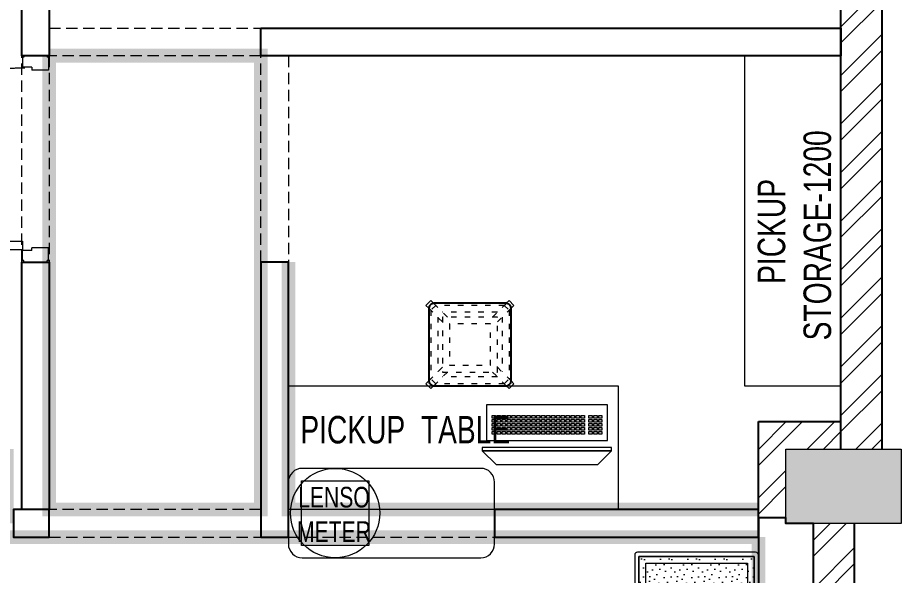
# Model space of a CAD drawing. Header units: feet. Extents: x 9925359 to 9932229, y -5941136 to -5927818.
# Drawn here: x 9929014 to 9932229, y -5931627 to -5929600 of the extents above; entities that cross this region are included whole.
import ezdxf

# ---------------------------------------------------------------- set-up
doc = ezdxf.new("R2010")
doc.units = ezdxf.units.FT
doc.header["$LTSCALE"] = 33
doc.header["$MEASUREMENT"] = 0
for name, pattern in [('a_p6_plan_L18$0$HIDDEN', [0.375, 0.25, -0.125]), ('ACAD_ISO03W100', [30, 12, -18]), ('HIDDEN2', [4.7625, 3.175, -1.5875])]:
    doc.linetypes.add(name, pattern=pattern)
doc.layers.add('A-WALL', color=1, linetype='Continuous')
doc.layers.add('LAMINATE FINISH', color=80, linetype='Continuous')
for name, color, linetype, lineweight in [('column hatch', 5, 'Continuous', 0), ('Door', 2, 'Continuous', 13), ('LENS-DIM', 252, 'Continuous', 5), ('LENS-DOOR', 34, 'Continuous', 20), ('LENS-HATCH', 251, 'Continuous', 5), ('LENS-PARTITION', 21, 'Continuous', 25), ('LENS-TEXT', 31, 'Continuous', 5), ('LENS_CURTAIN', 5, 'a_p6_plan_L18$0$HIDDEN', 9), ('LK-EQPMT', 3, 'Continuous', 18), ('LK-FF&E FLOOR', 1, 'Continuous', 9), ('LK-FF&E WALL', 1, 'Continuous', 9), ('LK-FLUTTED FINISH', 20, 'Continuous', 30), ('LK-IT', 3, 'Continuous', 18), ('LK-MIRROR', 133, 'Continuous', 13), ('LK-TILES FINISH', 251, 'Continuous', 5), ('LN-ELEVATION-1', 81, 'Continuous', 25), ('LN-ELEVATION-2', 103, 'Continuous', 20), ('LN-ELEVATION-3', 125, 'Continuous', 18), ('LN-ELEVATION-5', 167, 'Continuous', 5), ('LN-HATCH', 251, 'Continuous', 0)]:
    doc.layers.add(name, color=color, linetype=linetype, lineweight=lineweight)
doc.styles.add('LK TXT', font='GILC____.TTF', dxfattribs={"height": 100})

# ---------------------------------------------------------------- blocks, each defined once
blk = doc.blocks.new('*U23')
at = {"layer": 'LK-EQPMT', "ltscale": 12}
blk.add_lwpolyline([(6, 4.9), (-6, 4.9), (-6, -4.9), (6, -4.9)], close=True, dxfattribs=at)
blk = doc.blocks.new('*U24')
at = {"color": 0, "linetype": 'ByBlock', "lineweight": -2}
for p in [(0, 0), (18, 0), (35.9, 0), (53.9, 0), (71.8, 0), (89.8, 0), (107.8, 0), (125.7, 0), (143.7, 0), (161.6, 0), (179.6, 0), (197.6, 0), (215.5, 0), (233.5, 0), (251.4, 0), (269.4, 0), (287.4, 0), (305.3, 0), (323.3, 0), (0, -14.7), (0, -29.5), (18, -14.7), (18, -29.5), (35.9, -14.7), (35.9, -29.5), (53.9, -14.7), (53.9, -29.5), (71.8, -14.7), (71.8, -29.5), (89.8, -14.7), (89.8, -29.5), (107.8, -14.7), (107.8, -29.5), (125.7, -14.7), (125.7, -29.5), (143.7, -14.7), (143.7, -29.5), (161.6, -14.7), (161.6, -29.5), (179.6, -14.7), (179.6, -29.5), (197.6, -14.7), (197.6, -29.5), (215.5, -14.7), (215.5, -29.5), (233.5, -14.7), (233.5, -29.5), (251.4, -14.7), (251.4, -29.5), (269.4, -14.7), (269.4, -29.5), (287.4, -14.7), (287.4, -29.5), (305.3, -14.7), (305.3, -29.5), (323.3, -14.7), (323.3, -29.5), (0, -44.2), (0, -59), (18, -44.2), (18, -59), (35.9, -44.2), (35.9, -59), (53.9, -44.2), (53.9, -59), (71.8, -44.2), (71.8, -59), (89.8, -44.2), (89.8, -59), (107.8, -44.2), (107.8, -59), (125.7, -44.2), (125.7, -59), (143.7, -44.2), (143.7, -59), (161.6, -44.2), (161.6, -59), (179.6, -44.2), (179.6, -59), (197.6, -44.2), (197.6, -59), (215.5, -44.2), (215.5, -59), (233.5, -44.2), (233.5, -59), (251.4, -44.2), (251.4, -59), (269.4, -44.2), (269.4, -59), (287.4, -44.2), (287.4, -59), (305.3, -44.2), (305.3, -59), (323.3, -44.2), (323.3, -59)]:
    blk.add_blockref('*U23', p, dxfattribs=at)
blk = doc.blocks.new('*U21')
at = {"layer": 'LK-EQPMT', "ltscale": 12}
blk.add_lwpolyline([(6, 4.9), (-6, 4.9), (-6, -4.9), (6, -4.9)], close=True, dxfattribs=at)
blk = doc.blocks.new('*U22')
at = {"color": 0, "linetype": 'ByBlock', "lineweight": -2}
for p in [(0, 0), (18, 0), (35.9, 0), (0, -14.7), (0, -29.5), (18, -14.7), (18, -29.5), (35.9, -14.7), (35.9, -29.5), (0, -44.2), (0, -59), (18, -44.2), (18, -59), (35.9, -44.2), (35.9, -59)]:
    blk.add_blockref('*U21', p, dxfattribs=at)
blk = doc.blocks.new('*U17')
at = {"ltscale": 12}
blk.add_lwpolyline([(8, 0), (8, 129.1), (448, 129.1), (448, 0)], close=True, dxfattribs=at)
for name, p in [('*U24', (35.2, 101.6)), ('*U22', (386.6, 101.6))]:
    blk.add_blockref(name, p)
blk = doc.blocks.new('Pickup table PC')
at = {"layer": 'LN-ELEVATION-2', "ltscale": 0.5}
for points in [[(470, 50), (0, 50), (0, 62), (470, 62)], [(420, 0), (50, 0), (0, 50), (470, 50)]]:
    blk.add_lwpolyline(points, close=True, dxfattribs=at)
blk = doc.blocks.new('CLENS 600 TYPE 6')
at = {"layer": 'LN-ELEVATION-1', "ltscale": 0.5}
blk.add_lwpolyline([(130, -225), (-130, -225, -0.414214), (-150, -205), (-150, 55, -0.414214), (-130, 75), (130, 75, -0.414214), (150, 55), (150, -205, -0.414214)], format="xyb", close=True, dxfattribs=at)
at = {"layer": 'LN-ELEVATION-3', "linetype": 'ACAD_ISO03W100', "ltscale": 0.05}
for p, q in [((-82.3, 25), (-124.7, 67.4)), ((124.7, 67.4), (-124.7, 67.4)), ((82.3, 25), (124.7, 67.4)), ((-100, 7.3), (-142.4, 49.7)), ((-142.4, -199.7), (-142.4, 49.7)), ((99.7, 42.4), (-99.7, 42.4)), ((100, 7.3), (142.4, 49.7)), ((142.4, -199.7), (142.4, 49.7)), ((-117.4, -174.7), (-117.4, 24.7)), ((117.4, -174.7), (117.4, 24.7)), ((-100, -157.3), (-142.4, -199.7)), ((100, -157.3), (142.4, -199.7)), ((-82.3, -175), (-124.7, -217.4)), ((99.7, -192.4), (-99.7, -192.4)), ((82.3, -175), (124.7, -217.4)), ((124.7, -217.4), (-124.7, -217.4))]:
    blk.add_line(p, q, dxfattribs=at)
for points in [[(-132.2, 74.9), (-124.7, 67.4), (-142.4, 49.7), (-149.9, 57.2)], [(132.2, 74.9), (124.7, 67.4), (142.4, 49.7), (149.9, 57.2)], [(-132.2, -224.9), (-124.7, -217.4), (-142.4, -199.7), (-149.9, -207.2)], [(132.2, -224.9), (124.7, -217.4), (142.4, -199.7), (149.9, -207.2)]]:
    blk.add_lwpolyline(points, dxfattribs=at)
for points in [[(100, -175), (-100, -175), (-100, 25), (100, 25)], [(75, -150), (-75, -150), (-75, 0), (75, 0)]]:
    blk.add_lwpolyline(points, close=True, dxfattribs=at)
at = {"layer": 'LN-ELEVATION-5', "ltscale": 0.5}
for points in [[(-149.9, 57.2), (-160.1, 67.4), (-142.4, 85.1), (-132.2, 74.9)], [(149.9, 57.2), (160.1, 67.4), (142.4, 85.1), (132.2, 74.9)], [(-149.9, -207.2), (-160.1, -217.4), (-142.4, -235.1), (-132.2, -224.9)], [(149.9, -207.2), (160.1, -217.4), (142.4, -235.1), (132.2, -224.9)]]:
    blk.add_lwpolyline(points, dxfattribs=at)
blk = doc.blocks.new('A$C50c8a3d0')
at = {"layer": 'column hatch'}
h = blk.add_hatch(color=8, dxfattribs=at)
h.dxf.hatch_style = 1
h.paths.add_polyline_path([(-3365.4, -6084.7), (-3785.4, -6084.7), (-3785.4, -6354.7), (-3365.4, -6354.7)])
h.paths.add_polyline_path([(-3365.4, -1714.7), (-3785.4, -1714.7), (-3785.4, -1984.7), (-3365.4, -1984.7)])
h.paths.add_polyline_path([(-3365.4, 2685.3), (-3785.4, 2685.3), (-3785.4, 2415.3), (-3365.4, 2415.3)])
h.paths.add_polyline_path([(-3365.4, 6035.3), (-3785.4, 6035.3), (-3785.4, 5765.3), (-3365.4, 5765.3)])
h.paths.add_polyline_path([(2984.6, 6035.3), (2564.6, 6035.3), (2564.6, 5765.3), (2984.6, 5765.3)])
h.paths.add_polyline_path([(3084.6, 2685.3), (2664.6, 2685.3), (2664.6, 2415.3), (3084.6, 2415.3)])
h.paths.add_polyline_path([(3084.6, -1714.7), (2664.6, -1714.7), (2664.6, -1984.7), (3084.6, -1984.7)])
h.paths.add_polyline_path([(3084.6, -6084.7), (2664.6, -6084.7), (2664.6, -6354.7), (3084.6, -6354.7)])
h.paths.add_polyline_path([(-145.4, -6084.7), (-565.4, -6084.7), (-565.4, -6354.7), (-145.4, -6354.7)])
h.paths.add_polyline_path([(-145.4, -1714.7), (-565.4, -1714.7), (-565.4, -1984.7), (-145.4, -1984.7)])
h.paths.add_polyline_path([(-145.4, 2685.3), (-565.4, 2685.3), (-565.4, 2415.3), (-145.4, 2415.3)])
at = {"layer": 'LN-HATCH'}
h = blk.add_hatch(dxfattribs=at)
h.set_pattern_fill('ANSI32', color=256, scale=333, angle=180)
h.set_pattern_definition([(225, (-10084900.6, 5279619.6), (88.2999593, -88.2999593), []), (225, (-10084959.46, 5279619.6), (88.2999593, -88.2999593), [])])
h.paths.add_polyline_path([(2564.6, 2785.3), (2564.6, 2435.3), (2664.6, 2435.3), (2664.6, 2685.3), (2864.6, 2685.3), (2864.6, 2785.3)])
h.paths.add_polyline_path([(2864.6, 5765.3), (2864.6, 2685.3), (3014.6, 2685.3), (3014.6, 5765.3)])
h.paths.add_polyline_path([(2764.6, 2415.3), (2764.6, -1714.7), (2914.6, -1714.7), (2914.6, 2415.3)])
h.paths.add_polyline_path([(2764.6, -1984.7), (2764.6, -6084.7), (2914.6, -6084.7), (2914.6, -1984.7)])
at = {"layer": 'A-WALL'}
for p, q in [((2864.6, 2685.3, -11587.4), (2864.6, 5765.3, -11587.4)), ((3014.6, 2685.3, -11587.4), (3014.6, 5765.3, -11587.4)), ((2564.6, 2435.3, -11587.4), (2564.6, 2785.3, -11587.4)), ((2564.6, 2785.3, -11587.4), (2864.6, 2785.3, -11587.4)), ((2664.6, 2435.3, -11587.4), (2564.6, 2435.3, -11587.4)), ((2764.6, -1714.7, -11587.4), (2764.6, 2415.3, -11587.4)), ((2914.6, -1714.7, -11587.4), (2914.6, 2415.3, -11587.4))]:
    blk.add_line(p, q, dxfattribs=at)
at = {"layer": 'column hatch', "color": 8, "elevation": -11587.4}
blk.add_lwpolyline([(2664.6, 2415.3), (2664.6, 2685.3), (3084.6, 2685.3), (3084.6, 2415.3)], close=True, dxfattribs=at)
blk = doc.blocks.new('*U45')
at = {"layer": 'LENS-DOOR'}
for p, q in [((548121.7, 1779235.3), (548121.7, 1778573.8)), ((548121.7, 1779235.3), (548153, 1779235.3)), ((548153, 1778573.8), (548153, 1779235.3)), ((547452.5, 1778573.8), (547488.9, 1778573.8)), ((547452.5, 1778568.6), (547452.5, 1778573.8)), ((547488.9, 1778539.9), (547488.9, 1778573.8)), ((548121.7, 1778573.8), (548153, 1778573.8)), ((548192.1, 1778573.8), (548155.6, 1778573.8)), ((548155.6, 1778539.9), (548155.6, 1778573.8)), ((548192.1, 1778568.6), (548192.1, 1778573.8)), ((547447.3, 1778568.6), (547452.5, 1778568.6)), ((547447.3, 1778484.1), (547447.3, 1778568.6)), ((547488.9, 1778539.9), (547499.3, 1778539.9)), ((547499.3, 1778478.9), (547499.3, 1778539.9)), ((548145.2, 1778478.9), (548145.2, 1778539.9)), ((548155.6, 1778539.9), (548145.2, 1778539.9)), ((548197.3, 1778568.6), (548192.1, 1778568.6)), ((548197.3, 1778484.1), (548197.3, 1778568.6)), ((547447.3, 1778484.1), (547452.5, 1778484.1)), ((547452.5, 1778478.9), (547452.5, 1778484.1)), ((547452.5, 1778478.9), (547499.3, 1778478.9)), ((548192.1, 1778478.9), (548145.2, 1778478.9)), ((548192.1, 1778478.9), (548192.1, 1778484.1)), ((548197.3, 1778484.1), (548192.1, 1778484.1))]:
    blk.add_line(p, q, dxfattribs=at)
at = {"layer": 'LENS-DOOR', "color": 7, "linetype": 'HIDDEN2'}
blk.add_ellipse((548153, 1778573.8), major_axis=(-661.5, 0), ratio=1, start_param=-1.570791, end_param=0.051209, dxfattribs=at)
blk = doc.blocks.new('2 seater bench')
at = {"layer": 'LENS-HATCH', "lineweight": 0}
h = blk.add_hatch(dxfattribs=at)
h.set_pattern_fill('STIP1', color=177, scale=100, angle=270, pattern_type=2)
h.set_pattern_definition([(270, (6617251.08, -170421.61), (100, -2e-13), [0, -100]), (270, (6617235.08, -170433.61), (100, -2e-13), [0, -100]), (270, (6617211.08, -170428.61), (100, -2e-13), [0, -100]), (270, (6617188.08, -170463.61), (100, -2e-13), [0, -100]), (270, (6617224.08, -170460.61), (100, -2e-13), [0, -100]), (270, (6617248.08, -170487.61), (100, -2e-13), [0, -100]), (270, (6617255.08, -170452.61), (100, -2e-13), [0, -100]), (270, (6617214.08, -170494.61), (100, -2e-13), [0, -100]), (270, (6617182.08, -170489.61), (100, -2e-13), [0, -100]), (270, (6617167.08, -170415.61), (100, -2e-13), [0, -100]), (270, (6617187.08, -170433.61), (100, -2e-13), [0, -100]), (270, (6617168.08, -170447.61), (100, -2e-13), [0, -100]), (270, (6617232.08, -170508.61), (100, -2e-13), [0, -100]), (270, (6617207.08, -170476.61), (100, -2e-13), [0, -100]), (270, (6617240.08, -170468.61), (100, -2e-13), [0, -100]), (270, (6617231.08, -170485.61), (100, -2e-13), [0, -100]), (270, (6617204.08, -170449.61), (100, -2e-13), [0, -100]), (270, (6617258.08, -170477.61), (100, -2e-13), [0, -100]), (270, (6617199.08, -170508.61), (100, -2e-13), [0, -100]), (270, (6617169.08, -170505.61), (100, -2e-13), [0, -100])])
h.paths.add_polyline_path([(585, 210), (0, 210), (0, -210), (585, -210)])
h.paths.add_polyline_path([(0, 245), (0, -210)])
h.paths.add_polyline_path([(-585, 210), (0, 210), (0, -210), (-585, -210)])
at = {"layer": 'LN-ELEVATION-2', "ltscale": 0.5}
for points in [[(-585, 210), (0, 210), (0, -210), (-585, -210)], [(585, 210), (0, 210), (0, -210), (585, -210)]]:
    blk.add_lwpolyline(points, close=True, dxfattribs=at)
at = {"layer": 'LN-ELEVATION-5', "ltscale": 0.5}
blk.add_lwpolyline([(590, 225), (-590, 225, 0.414214), (-600, 215), (-600, -215, 0.414214), (-590, -225), (590, -225, 0.414214), (600, -215), (600, 215, 0.414214)], format="xyb", close=True, dxfattribs=at)
blk.add_lwpolyline([(585, 210), (-585, 210), (-585, -210), (585, -210)], close=True, dxfattribs=at)
at = {"layer": 'LN-ELEVATION-5', "linetype": 'HIDDEN2', "ltscale": 11}
blk.add_lwpolyline([(-560, 185), (560, 185), (560, -185), (-560, -185)], close=True, dxfattribs=at)

msp = doc.modelspace()

# ---------------------------------------------------------------- linework, layer by layer
at = {"layer": 'LAMINATE FINISH', "color": 85, "linetype": 'ACAD_ISO03W100', "ltscale": 0.05, "const_width": 50, "elevation": -11587.4}
msp.add_lwpolyline([(9929129.2, -5930487.8), (9929129.2, -5929737.8)], dxfattribs=at)
at = {"layer": 'LENS-PARTITION', "elevation": -11587.4}
for points in [[(9929129.2, -5929737.8), (9929029.2, -5929737.8), (9929029.2, -5927987.8), (9929129.2, -5927987.8)], [(9929899.2, -5929637.8), (9932009.2, -5929637.8), (9932009.2, -5929737.8), (9929899.2, -5929737.8)], [(9929029.2, -5930487.8), (9929129.2, -5930487.8), (9929129.2, -5931387.8), (9929029.2, -5931387.8)], [(9929899.2, -5931487.8), (9929999.2, -5931487.8), (9929999.2, -5930487.8), (9929899.2, -5930487.8)], [(9929129.2, -5931387.8), (9928999.2, -5931387.8), (9928999.2, -5931487.8), (9929129.2, -5931487.8)]]:
    msp.add_lwpolyline(points, close=True, dxfattribs=at)
at = {"layer": 'LENS-PARTITION'}
for points in [[(9931709.2, -5931387.8), (9930749.2, -5931387.8), (9930749.2, -5931487.8), (9931709.2, -5931487.8)], [(9931909.2, -5931437.8), (9931809.2, -5931437.8), (9931809.2, -5931417.8), (9931709.2, -5931417.8), (9931709.2, -5932867.8), (9931909.2, -5932867.8)]]:
    msp.add_lwpolyline(points, close=True, dxfattribs=at)
at = {"layer": 'LENS_CURTAIN', "ltscale": 5, "elevation": -11587.4}
for points in [[(9929129.2, -5929637.8), (9929899.2, -5929637.8), (9929899.2, -5929737.8), (9929129.2, -5929737.8)], [(9929029.2, -5929737.8), (9929129.2, -5929737.8), (9929129.2, -5930487.8), (9929029.2, -5930487.8)], [(9929999.2, -5930487.8), (9929899.2, -5930487.8), (9929899.2, -5929737.8), (9929999.2, -5929737.8)], [(9930749.2, -5931387.8), (9929999.2, -5931387.8), (9929999.2, -5931487.8), (9930749.2, -5931487.8)], [(9930749.2, -5931387.8), (9929999.2, -5931387.8), (9929999.2, -5931487.8), (9930749.2, -5931487.8)]]:
    msp.add_lwpolyline(points, close=True, dxfattribs=at)
at = {"layer": 'LENS_CURTAIN', "ltscale": 5}
msp.add_lwpolyline([(9929129.2, -5931487.8), (9929899.2, -5931487.8), (9929899.2, -5931387.8), (9929129.2, -5931387.8)], close=True, dxfattribs=at)
at = {"layer": 'LK-EQPMT', "elevation": -11587.4}
msp.add_lwpolyline([(9930046.3, -5931517.8), (9930046.3, -5931282.8), (9930292.3, -5931282.8), (9930292.3, -5931517.8)], close=True, dxfattribs=at)
at = {"layer": 'LK-FF&E WALL', "elevation": -11587.4}
for points in [[(9932009.2, -5929737.8), (9931659.2, -5929737.8), (9931659.2, -5930937.8), (9932009.2, -5930937.8)], [(9931199.2, -5931387.8), (9929999.2, -5931387.8), (9929999.2, -5930937.8), (9931199.2, -5930937.8)]]:
    msp.add_lwpolyline(points, close=True, dxfattribs=at)
msp.add_lwpolyline([(9930749.2, -5931512.8), (9930749.2, -5931287.8, 0.414214), (9930699.2, -5931237.8), (9930049.2, -5931237.8, 0.414214), (9929999.2, -5931287.8), (9929999.2, -5931512.8, 0.414214), (9930049.2, -5931562.8), (9930699.2, -5931562.8, 0.414214)], format="xyb", close=True, dxfattribs=at)
at = {"layer": 'LK-FF&E WALL'}
msp.add_circle((9930169.3, -5931400.3, -11587.4), 162.5, dxfattribs=at)
at = {"layer": 'LK-FLUTTED FINISH', "linetype": 'ACAD_ISO03W100', "ltscale": 0.05, "const_width": 50, "elevation": -11587.4}
msp.add_lwpolyline([(9925779.2, -5931487.8), (9931709.2, -5931487.8)], dxfattribs=at)
at = {"layer": 'LK-MIRROR', "linetype": 'ACAD_ISO03W100', "ltscale": 0.05, "const_width": 50}
msp.add_lwpolyline([(9931709.2, -5931487.8), (9931709.2, -5932867.8)], dxfattribs=at)
at = {"layer": 'LK-TILES FINISH', "color": 212, "linetype": 'ACAD_ISO03W100', "ltscale": 0.05, "const_width": 50, "elevation": -11587.4}
msp.add_lwpolyline([(9929129.2, -5929737.8), (9929899.2, -5929737.8), (9929899.2, -5931387.8), (9929129.2, -5931387.8), (9929129.2, -5930487.8)], dxfattribs=at)
at = {"layer": 'LK-TILES FINISH', "color": 212, "linetype": 'ACAD_ISO03W100', "ltscale": 0.05, "const_width": 50}
msp.add_lwpolyline([(9931709.2, -5931387.8), (9929999.2, -5931387.8), (9929999.2, -5930487.8)], dxfattribs=at)

# ---------------------------------------------------------------- block references
at = {"layer": 'Door', "xscale": -1, "rotation": 90}
msp.add_blockref('*U45', (11707605.6, -5382290.6, -11587.4), dxfattribs=at)
at = {"layer": 'LENS-DIM', "color": 2}
msp.add_blockref('A$C50c8a3d0', (9929144.6, -5933853.2), dxfattribs=at)
at = {"layer": 'LK-FF&E FLOOR', "rotation": 270}
msp.add_blockref('2 seater bench', (9931484.2, -5932142.8), dxfattribs=at)
at = {"layer": 'LK-FF&E WALL', "xscale": -1, "rotation": 180}
msp.add_blockref('CLENS 600 TYPE 6', (9930659.8, -5930862.8, -11587.4), dxfattribs=at)
at = {"layer": 'LK-IT', "ltscale": 0.5, "xscale": -1, "rotation": 180}
msp.add_blockref('*U17', (9930711.6, -5931007.5, -11587.4), dxfattribs=at)
at = {"layer": 'LK-IT', "xscale": -1}
msp.add_blockref('Pickup table PC', (9931174.7, -5931223.7, -11587.4), dxfattribs=at)

# ---------------------------------------------------------------- texts
at = {"layer": 'LENS-TEXT', "color": 0, "linetype": 'Continuous', "ltscale": 3, "insert": (9931840.8, -5930390.9, -11587.4), "char_height": 100, "attachment_point": 5, "rotation": 90, "style": 'LK TXT'}
msp.add_mtext_dynamic_manual_height_columns(' PICKUP STORAGE-1200', width=1099.487, gutter_width=1, heights=[0], dxfattribs=at)
at = {"layer": 'LENS-TEXT', "color": 0, "linetype": 'Continuous', "ltscale": 3, "attachment_point": 5, "style": 'LK TXT'}
for s, width, gutter_width, insert, char_height in [('PICKUP  TABLE  ', 783.964, 1, (9930424.3, -5931098, -11587.4), 100), ('LENSO\\PMETER', 353.056, 0.5, (9930165, -5931405.1, -11587.4), 75)]:
    msp.add_mtext_dynamic_manual_height_columns(s, width=width, gutter_width=gutter_width, heights=[0], dxfattribs=dict(at, insert=insert, char_height=char_height))

doc.saveas('drawing.dxf')
